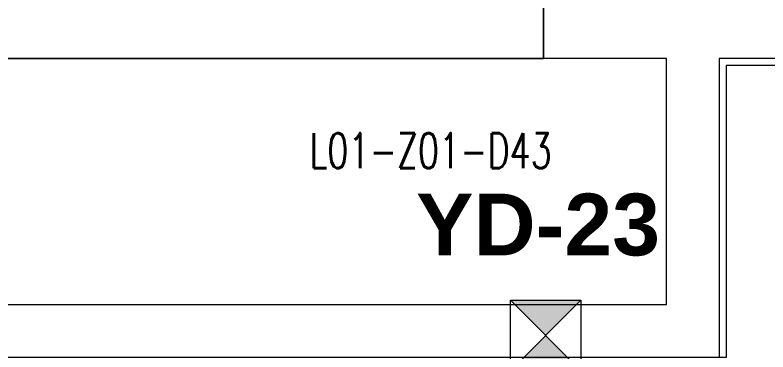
# Model space of a CAD drawing. Extents: x -3709 to 34962, y 0 to 8245.
# Drawn here: x 3250.3 to 3464.8, y 3459.1 to 3554.9 of the extents above; entities that cross this region are included whole.
import ezdxf

# ---------------------------------------------------------------- set-up
doc = ezdxf.new("R2010")
doc.units = 0
doc.layers.get('0').update_dxf_attribs({"color": 9, "lineweight": 9})
for name, color, linetype, lineweight in [('00', 9, 'Continuous', 9), ('01', 9, 'Continuous', 9), ('06D', 9, 'Continuous', 9), ('14', 9, 'Continuous', 9), ('E-DEDEKTÖR NUMARALARI', 20, 'Continuous', 30), ('EQ LIST', 7, 'Continuous', 13), ('H-DAMPER', 1, 'Continuous', 13)]:
    doc.layers.add(name, color=color, linetype=linetype, lineweight=lineweight)
doc.styles.add('E-YAZI', font='txttw.shx')

# ---------------------------------------------------------------- blocks, each defined once
blk = doc.blocks.new('A$C66886524')
h = blk.add_hatch(color=256)
h.paths.add_polyline_path([(0, 0), (10, 9.99), (0, 20)])
h.paths.add_polyline_path([(20, 19.99), (10, 9.99), (20, -0.01)])
for p, q in [((20, -0.01), (0, 20)), ((20, 19.99), (0, 0))]:
    blk.add_line(p, q)
blk.add_lwpolyline([(20, 19.99), (20, -0.01), (0, 0), (0, 20)], close=True)

msp = doc.modelspace()

# ---------------------------------------------------------------- linework, layer by layer
at = {"layer": '00'}
for points in [[(2800.84, 3405), (2800.84, 3542.5), (2820.84, 3542.5), (2820.84, 3472.5), (3030.84, 3472.5), (3030.84, 3542.5), (3050.84, 3542.5), (3050.84, 3472.5), (3435.84, 3472.5), (3435.84, 3542.5), (3400.84, 3542.5), (3400.84, 3557.5), (3402.84, 3557.5), (3402.84, 3557.5), (3402.84, 3557.5), (3402.84, 3557.5), (3475.84, 3557.5), (3475.84, 3542.5)], [(3475.84, 3542.5), (3450.84, 3542.5), (3450.84, 3457.5), (2820.84, 3457.5), (2820.84, 3405)]]:
    msp.add_lwpolyline(points, dxfattribs=at)
at = {"layer": '01'}
for points in [[(2800.84, 3542.5), (2800.84, 3892.5), (3400.84, 3892.5), (3400.84, 3852.5), (2850.84, 3852.5), (2850.84, 3582.5), (3400.84, 3582.5), (3400.84, 3542.5)], [(3400.84, 3892.5), (2800.84, 3892.5), (2800.84, 3542.5), (3400.84, 3542.5), (3400.84, 3582.5), (2850.84, 3582.5), (2850.84, 3852.5), (3400.84, 3852.5)]]:
    msp.add_lwpolyline(points, close=True, dxfattribs=at)
at = {"layer": '06D'}
msp.add_lwpolyline([(3055.84, 3472.5), (3435.84, 3472.5), (3435.84, 3542.5), (3055.84, 3542.5)], close=True, dxfattribs=at)
at = {"layer": '14'}
msp.add_lwpolyline([(3477.84, 3552.2), (3477.84, 3540.5), (3452.84, 3540.5), (3452.84, 3457.5), (3450.84, 3457.5)], dxfattribs=at)

# ---------------------------------------------------------------- block references
at = {"layer": 'H-DAMPER', "rotation": 90}
msp.add_blockref('A$C66886524', (3411.46, 3453.76), dxfattribs=at)

# ---------------------------------------------------------------- texts
at = {"layer": 'E-DEDEKTÖR NUMARALARI', "style": 'E-YAZI', "width": 0.7}
msp.add_text('L01-Z01-D43', height=10, dxfattribs=at).set_placement((3334.19, 3511.31))
at = {"layer": 'EQ LIST', "color": 6, "insert": (3399.29, 3495.16), "char_height": 17.55, "width": 288.0489, "attachment_point": 5}
msp.add_mtext('{\\fArial|b1|i0|c162|p34;YD-23}', dxfattribs=at)

doc.saveas('drawing.dxf')
